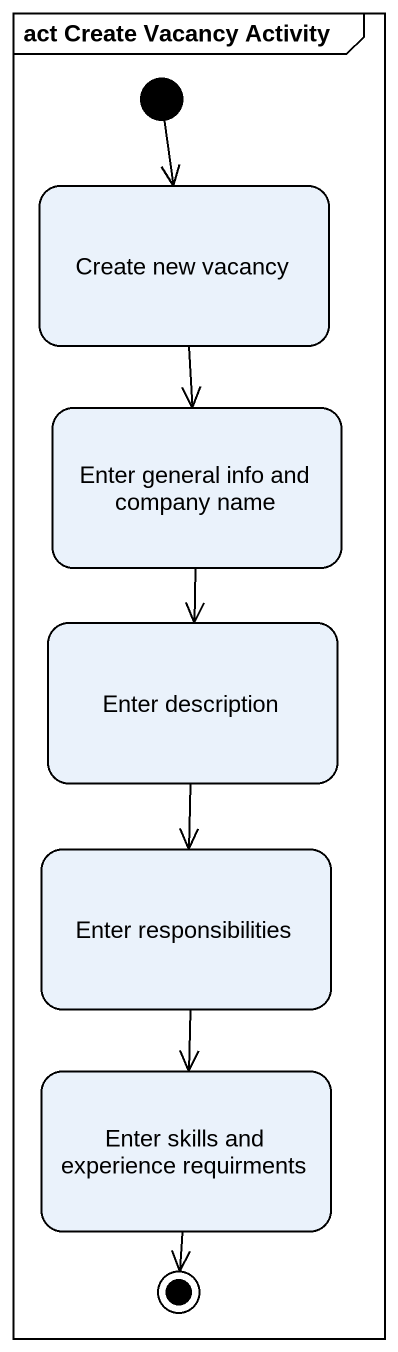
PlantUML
@startuml
mainframe act Create Vacancy Activity
hide empty description
state "Create new vacancy" as Create_new_vacancy
state "Enter general info and company name" as Enter_general_info_and
state "Enter description" as Enter_description
state "Enter responsibilities" as Enter_responsibilities
state "Enter skills and experience requirments" as Enter_skills_and_experience
[*] --> Create_new_vacancy
Create_new_vacancy --> Enter_general_info_and
Enter_general_info_and --> Enter_description
Enter_description --> Enter_responsibilities
Enter_responsibilities --> Enter_skills_and_experience
Enter_skills_and_experience --> [*]
@enduml
